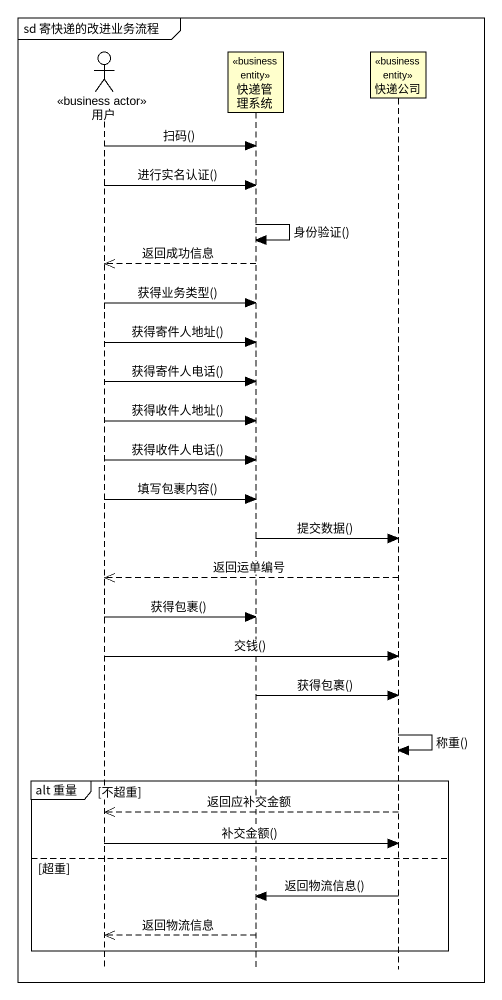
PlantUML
@startuml
mainframe sd 寄快递的改进业务流程
hide footbox
actor 用户 <<business actor>>
participant 快递管理系统 <<business entity>>
participant 快递公司 <<business entity>>

用户 -> 快递管理系统 : 扫码()
用户 -> 快递管理系统 : 进行实名认证()
快递管理系统 -> 快递管理系统 : 身份验证()
快递管理系统 -->> 用户 : 返回成功信息
用户 -> 快递管理系统 : 获得业务类型()
用户 -> 快递管理系统 : 获得寄件人地址()
用户 -> 快递管理系统 : 获得寄件人电话()
用户 -> 快递管理系统 : 获得收件人地址()
用户 -> 快递管理系统 : 获得收件人电话()
用户 -> 快递管理系统 : 填写包裹内容()
快递管理系统 -> 快递公司 : 提交数据()
快递公司 -->> 用户 : 返回运单编号
用户 -> 快递管理系统 : 获得包裹()
用户 -> 快递公司 : 交钱()
快递管理系统 -> 快递公司 : 获得包裹()
快递公司 -> 快递公司 : 称重()
group alt 重量 [不超重]
  快递公司 -->> 用户 : 返回应补交金额
  用户 -> 快递公司 : 补交金额()
else 超重
  快递公司 -> 快递管理系统 : 返回物流信息()
  快递管理系统 -->> 用户 : 返回物流信息
end
@enduml
